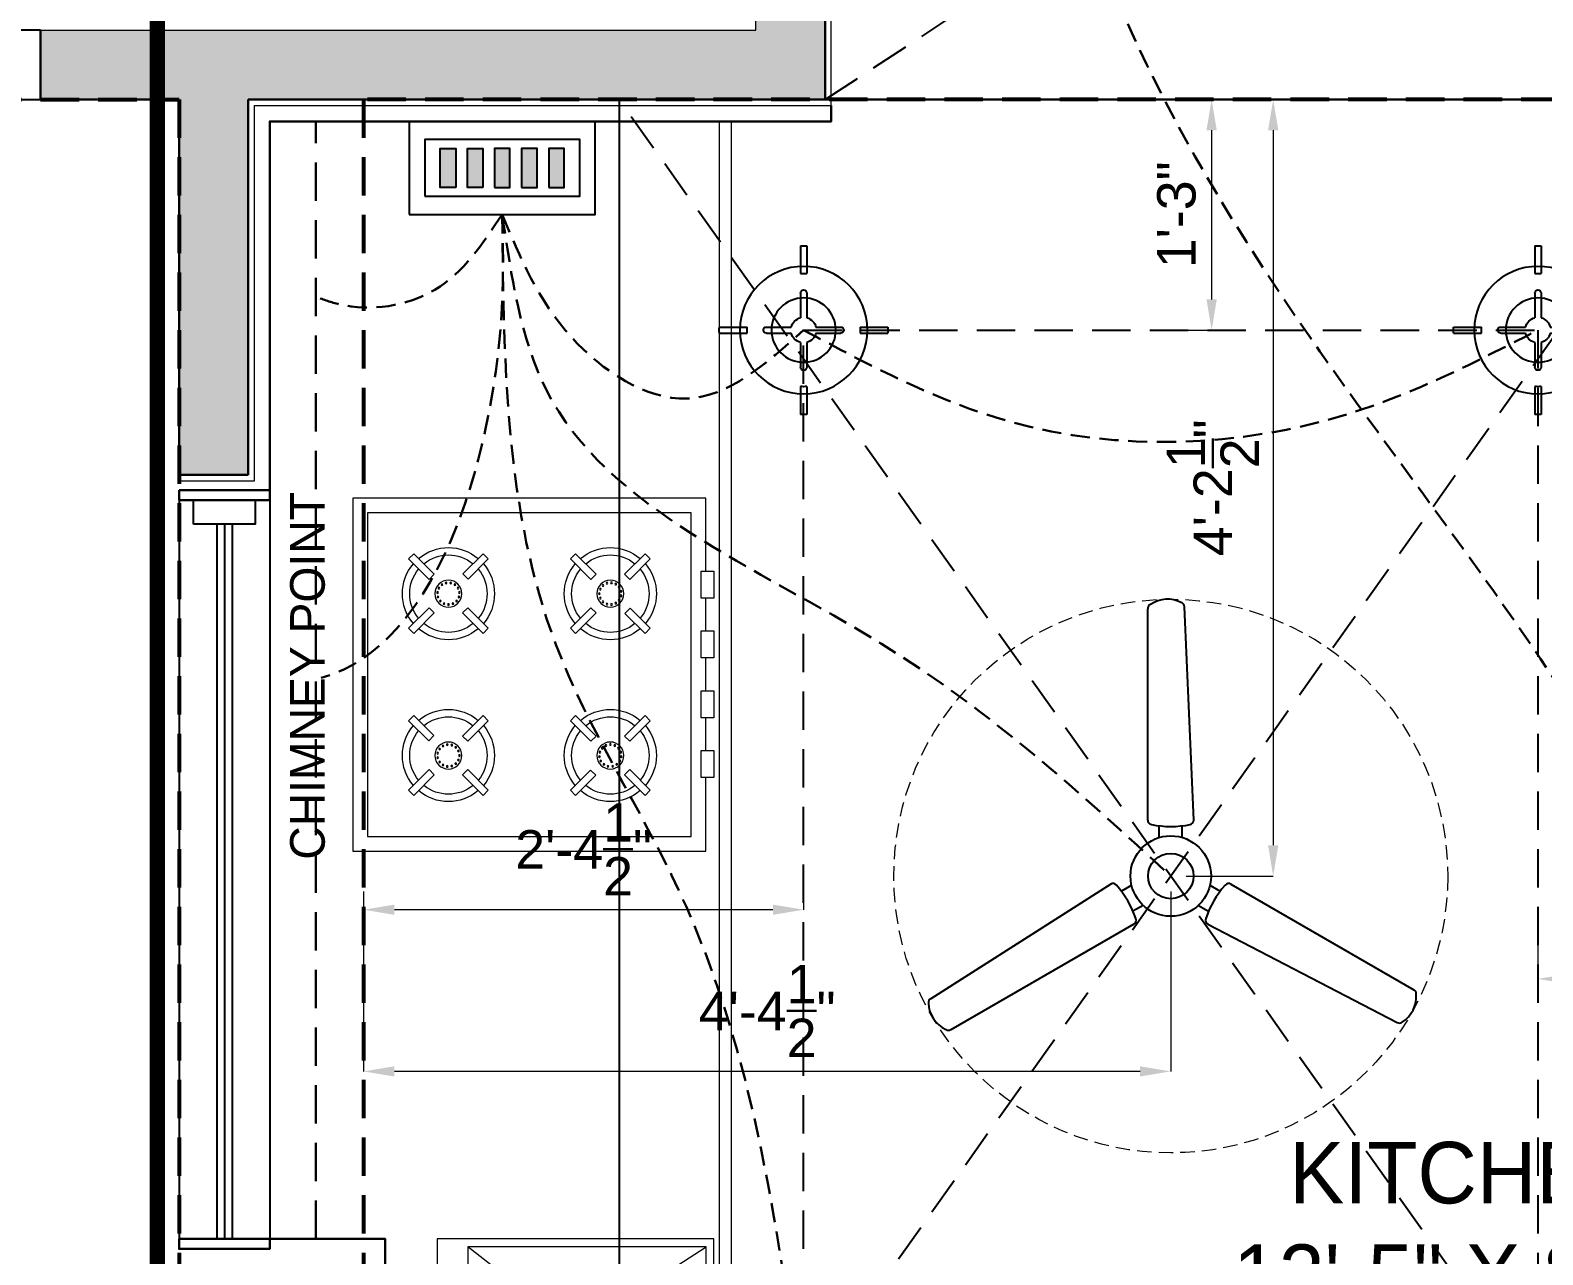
# Model space of a CAD drawing. Header units: inches. Extents: x 50354 to 53215, y -7830 to -6529.
# Drawn here: x 52882.3 to 52980.6, y -6910.7 to -6831.1 of the extents above; entities that cross this region are included whole.
import ezdxf

# ---------------------------------------------------------------- set-up
doc = ezdxf.new("R2010")
doc.units = ezdxf.units.IN
doc.header["$MEASUREMENT"] = 0
doc.header["$PDMODE"] = 2
for name, pattern in [('DASHED', [0.75, 0.5, -0.25]), ('DASHED2', [0.375, 0.25, -0.125]), ('HIDDEN', [0.375, 0.25, -0.125]), ('HIDDEN2', [0.1875, 0.125, -0.0625])]:
    doc.linetypes.add(name, pattern=pattern)
for name, color, linetype in [('A-ST-02 HATCH', 7, 'Continuous'), ('BEAM', 6, 'DASHED'), ('CEILING', 7, 'Continuous'), ('CILINNG', 3, 'Continuous'), ('ELE. TEXT', 7, 'Continuous'), ('electriacl', 20, 'Continuous'), ('ELETRICAL', 6, 'Continuous'), ('granite', 16, 'Continuous'), ('TEXT', 7, 'Continuous'), ('WINDOW', 5, 'Continuous')]:
    doc.layers.add(name, color=color, linetype=linetype)
for name, color, linetype, lineweight in [('DIM', 7, 'Continuous', 18), ('INTEROR', 252, 'Continuous', 20), ('wall', 7, 'Continuous', 30)]:
    doc.layers.add(name, color=color, linetype=linetype, lineweight=lineweight)
doc.layers.add('FUNITURE', color=7, linetype='Continuous', lineweight=15, true_color=0x7d7673)
doc.styles.add('ARIAL', font='arial.ttf')
doc.styles.get("Standard").update_dxf_attribs({"font": 'ARLRDBD.TTF', "height": 3})
doc.dimstyles.new('dim01', dxfattribs={"dimtxt": 5.5, "dimasz": 4, "dimexe": 0, "dimexo": 1, "dimgap": 1, "dimtad": 1, "dimzin": 3, "dimdsep": 46, "dimlunit": 4, "dimtxsty": 'ARIAL', "dimblk": 'ARCHTICK', "dimcen": 4, "dimclrd": 250, "dimclre": 252, "dimclrt": 1, "dimadec": 0, "dimazin": 0, "dimtfac": 1, "dimtix": 1, "dimtmove": 2, "dimatfit": 3, "dimldrblk": 'ARCHTICK', "dimfxl": 1, "dimtolj": 1, "dimtzin": 0, "dimlwd": -1, "dimlwe": -1, "dimarcsym": 0})

# ---------------------------------------------------------------- blocks, each defined once
blk = doc.blocks.new('HOBB')
for points in [[(-24, 7.03), (-24, 12), (0, 12), (0, -12), (-24, -12), (-24, -7)], [(-24, 2.97), (-24, 5.19)], [(-24, -1.1), (-24, 1.13)], [(-24, -5.16), (-24, -2.94)]]:
    blk.add_lwpolyline(points)
for points in [[(-23, -11), (-23, 11), (-1, 11), (-1, -11)], [(-18.46, 6.82), (-18.82, 6.47), (-20.21, 7.86), (-19.86, 8.21)], [(-16.18, 6.47), (-16.54, 6.82), (-15.14, 8.21), (-14.79, 7.86)], [(-7.49, 6.85), (-7.84, 6.49), (-9.21, 7.86), (-8.86, 8.21)], [(-5.18, 6.47), (-5.54, 6.82), (-4.14, 8.21), (-3.79, 7.86)], [(-23.67, 7.03), (-24.54, 7.03), (-24.54, 5.19), (-23.67, 5.19)], [(-18.84, 4.51), (-18.49, 4.16), (-19.86, 2.79), (-20.21, 3.15)], [(-16.54, 4.19), (-16.18, 4.54), (-14.79, 3.15), (-15.14, 2.79)], [(-7.82, 4.54), (-7.46, 4.19), (-8.86, 2.79), (-9.21, 3.15)], [(-5.54, 4.19), (-5.18, 4.54), (-3.79, 3.15), (-4.14, 2.79)], [(-23.67, 2.97), (-24.54, 2.97), (-24.54, 1.13), (-23.67, 1.13)], [(-23.67, -1.1), (-24.54, -1.1), (-24.54, -2.94), (-23.67, -2.94)], [(-18.46, -4.18), (-18.82, -4.53), (-20.21, -3.14), (-19.86, -2.79)], [(-16.18, -4.53), (-16.54, -4.18), (-15.14, -2.79), (-14.79, -3.14)], [(-7.46, -4.18), (-7.82, -4.53), (-9.21, -3.14), (-8.86, -2.79)], [(-5.16, -4.51), (-5.51, -4.15), (-4.14, -2.79), (-3.79, -3.14)], [(-23.67, -5.16), (-24.54, -5.16), (-24.54, -7), (-23.67, -7)], [(-18.82, -6.46), (-18.46, -6.81), (-19.86, -8.21), (-20.21, -7.85)], [(-16.51, -6.84), (-16.16, -6.49), (-14.79, -7.85), (-15.14, -8.21)], [(-7.82, -6.46), (-7.46, -6.81), (-8.86, -8.21), (-9.21, -7.85)], [(-5.54, -6.81), (-5.18, -6.46), (-3.79, -7.85), (-4.14, -8.21)]]:
    blk.add_lwpolyline(points, close=True)
for centre, radius in [((-17.5, 5.5), 0.917), ((-17.87, 6.15), 0.0572), ((-17.58, 6.24), 0.0572), ((-17.27, 6.21), 0.0572), ((-6.5, 5.5), 0.917), ((-6.66, 6.23), 0.0572), ((-6.34, 6.23), 0.0572), ((-18.23, 5.66), 0.0572), ((-18.23, 5.35), 0.0572), ((-18.1, 5.94), 0.0572), ((-17, 6.06), 0.0572), ((-16.82, 5.81), 0.0572), ((-16.82, 5.2), 0.0572), ((-16.75, 5.5), 0.0572), ((-7.24, 5.58), 0.0572), ((-7.21, 5.27), 0.0572), ((-7.15, 5.88), 0.0572), ((-6.94, 6.11), 0.0572), ((-6.06, 6.11), 0.0572), ((-5.85, 5.88), 0.0572), ((-5.79, 5.27), 0.0572), ((-5.76, 5.58), 0.0572), ((-18.1, 5.06), 0.0572), ((-17.87, 4.86), 0.0572), ((-17.58, 4.76), 0.0572), ((-17.27, 4.79), 0.0572), ((-17, 4.95), 0.0572), ((-7.05, 5), 0.0572), ((-6.8, 4.82), 0.0572), ((-6.5, 4.76), 0.0572), ((-6.2, 4.82), 0.0572), ((-5.95, 5), 0.0572), ((-17.5, -5.5), 0.917), ((-18.05, -5), 0.0572), ((-17.8, -4.82), 0.0572), ((-17.5, -4.75), 0.0572), ((-17.2, -4.82), 0.0572), ((-16.95, -5), 0.0572), ((-6.5, -5.5), 0.917), ((-7.18, -5.19), 0.0572), ((-7, -4.94), 0.0572), ((-6.73, -4.79), 0.0572), ((-6.42, -4.76), 0.0572), ((-6.13, -4.85), 0.0572), ((-5.9, -5.06), 0.0572), ((-18.24, -5.58), 0.0572), ((-18.21, -5.27), 0.0572), ((-18.15, -5.87), 0.0572), ((-17.94, -6.1), 0.0572), ((-17.06, -6.1), 0.0572), ((-16.85, -5.87), 0.0572), ((-16.79, -5.27), 0.0572), ((-16.76, -5.58), 0.0572), ((-7.25, -5.5), 0.0572), ((-7.18, -5.8), 0.0572), ((-7, -6.05), 0.0572), ((-6.73, -6.21), 0.0572), ((-6.13, -6.14), 0.0572), ((-5.9, -5.94), 0.0572), ((-5.77, -5.34), 0.0572), ((-5.77, -5.65), 0.0572), ((-17.66, -6.23), 0.0572), ((-17.34, -6.23), 0.0572), ((-6.42, -6.24), 0.0572)]:
    blk.add_circle(centre, radius)
for centre, radius, start, end in [((-17.5, 5.5), 3.13, 49.5788, 130.4212), ((-6.5, 5.5), 3.13, 49.5788, 130.4212), ((-17.5, 5.5), 3.13, 139.5788, 220.4212), ((-17.5, 5.5), 2.63, 50.4512, 129.5488), ((-17.5, 5.5), 3.13, 319.5788, 40.4212), ((-6.5, 5.5), 3.13, 139.5788, 220.4212), ((-6.5, 5.5), 2.63, 50.4512, 129.5488), ((-6.5, 5.5), 3.13, 319.5788, 40.4212), ((-17.5, 5.5), 2.63, 140.4512, 219.5488), ((-17.5, 5.5), 2.63, 320.4512, 39.5488), ((-6.5, 5.5), 2.63, 140.4512, 219.5488), ((-6.5, 5.5), 2.63, 320.4512, 39.5488), ((-17.5, 5.5), 3.13, 229.5788, 310.4212), ((-17.5, 5.5), 2.63, 230.4512, 309.5488), ((-6.5, 5.5), 3.13, 229.5788, 310.4212), ((-6.5, 5.5), 2.63, 230.4512, 309.5488), ((-17.5, -5.5), 3.13, 49.5788, 130.4212), ((-17.5, -5.5), 2.63, 50.4512, 129.5488), ((-6.5, -5.5), 3.13, 49.5788, 130.4212), ((-6.5, -5.5), 2.63, 50.4512, 129.5488), ((-17.5, -5.5), 3.13, 139.5788, 220.4212), ((-17.5, -5.5), 2.63, 140.4512, 219.5488), ((-17.5, -5.5), 2.63, 320.4512, 39.5488), ((-17.5, -5.5), 3.13, 319.5788, 40.4212), ((-6.5, -5.5), 3.13, 139.5788, 220.4212), ((-6.5, -5.5), 2.63, 140.4512, 219.5488), ((-6.5, -5.5), 2.63, 320.4512, 39.5488), ((-6.5, -5.5), 3.13, 319.5788, 40.4212), ((-17.5, -5.5), 3.13, 229.5788, 310.4212), ((-17.5, -5.5), 2.63, 230.4512, 309.5488), ((-6.5, -5.5), 3.13, 229.5788, 310.4212), ((-6.5, -5.5), 2.63, 230.4512, 309.5488)]:
    blk.add_arc(centre, radius, start, end)
blk = doc.blocks.new('A$Cbd0489d8')
at = {"layer": 'INTEROR'}
for p, q in [((17.072, 9.371), (0.5, 16)), ((18.618, 9.786), (23.5, 16)), ((17.1, 8.563), (0.5, 0.5)), ((18.543, 8.16), (23.5, 0.5))]:
    blk.add_line(p, q, dxfattribs=at)
for points in [[(24, 18), (0, 18), (0, 0), (24, 0)], [(23.5, 16), (0.5, 16), (0.5, 0.5), (23.5, 0.5)]]:
    blk.add_lwpolyline(points, close=True, dxfattribs=at)
blk.add_circle((18, 9), 1, dxfattribs=at)
blk = doc.blocks.new('A$C0986755B')
for p, q in [((3.21, 4.16), (19.07, 13.32)), ((-3.21, 4.16), (-19.62, 12.7)), ((5.21, 0.7), (20.81, 10.64)), ((-5.21, 0.7), (-21.07, 9.86)), ((-2.39, 2.54), (-3.28, 3.05)), ((2.39, 2.54), (3.28, 3.05)), ((-3.39, 0.8), (-4.28, 1.32)), ((3.39, 0.8), (4.28, 1.32)), ((-1, -3.34), (-1, -4.36)), ((1, -3.34), (1, -4.36)), ((-2, -4.86), (-1.19, -23.34)), ((2, -4.86), (2, -23.18))]:
    blk.add_line(p, q)
at = {"linetype": 'HIDDEN2', "lineweight": 5, "ltscale": 10}
blk.add_circle((0, 0), 24, dxfattribs=at)
for radius in [3.49, 1.97]:
    blk.add_circle((0, 0), radius)
for centre, radius, start, end in [((19.27, 12.97), 0.4, 53.8978, 120), ((18.34, 10.9), 2.67, 2.7407, 64.0788), ((-18.61, 10.43), 2.67, 122.7407, 184.0788), ((-19.82, 12.35), 0.4, 60, 126.1022), ((20.61, 10.98), 0.4, 300, 6.1022), ((-20.87, 10.2), 0.4, 173.8978, 240), ((-3.41, 3.82), 0.4, 341.4807, 60), ((3.41, 3.82), 0.4, 120, 198.5193), ((-11.03, 6.37), 8.44, 318.5193, 341.4807), ((11.03, 6.37), 8.44, 198.5193, 221.4807), ((-5.01, 1.05), 0.4, 240, 318.5193), ((5.01, 1.05), 0.4, 221.4807, 300), ((-1.6, -4.86), 0.4, 101.4807, 180), ((0, -12.74), 8.44, 78.5193, 101.4807), ((1.6, -4.86), 0.4, 0, 78.5193), ((-0.79, -23.34), 0.4, 180, 246.1022), ((0.27, -21.33), 2.67, 242.7407, 304.0788), ((1.6, -23.18), 0.4, 293.8978, 0)]:
    blk.add_arc(centre, radius, start, end)
blk = doc.blocks.new('A$C5F573D35')
at = {"color": 1}
for p, q in [((-0.201, 5.483), (-0.201, 3.672)), ((0.201, 5.483), (0.201, 3.672)), ((-0.201, 2.413), (-0.201, 0.802)), ((0.201, 2.413), (0.201, 0.802)), ((-3.672, 0.201), (-5.483, 0.201)), ((-0.802, 0.201), (-2.413, 0.201)), ((2.413, 0.201), (0.802, 0.201)), ((5.483, 0.201), (3.672, 0.201)), ((-3.672, -0.201), (-5.483, -0.201)), ((-0.802, -0.201), (-2.413, -0.201)), ((-0.201, -0.802), (-0.201, -2.413)), ((0.201, -0.802), (0.201, -2.413)), ((2.413, -0.201), (0.802, -0.201)), ((5.483, -0.201), (3.672, -0.201)), ((-0.201, -3.672), (-0.201, -5.483)), ((0.201, -3.672), (0.201, -5.483))]:
    blk.add_line(p, q, dxfattribs=at)
for radius in [4.146, 2.092]:
    blk.add_circle((0, 0), radius, dxfattribs=at)
for centre, radius, start, end in [((0, 0), 5.483, 87.90335, 92.09665), ((0, 0), 3.678, 86.87322, 93.12678), ((0, 2.413), 0.201, 360, 180), ((0, 0), 5.483, 177.90335, 182.09665), ((0, 0), 3.678, 176.87322, 183.12678), ((-2.413, 0), 0.201, 90, 270), ((0, 0), 0.827, 104.03641, 165.96359), ((0, 0), 0.827, 14.03641, 75.96359), ((2.413, 0), 0.201, 270, 90), ((0, 0), 3.678, 356.87322, 3.12678), ((0, 0), 5.483, 357.90335, 2.09665), ((0, 0), 0.827, 194.03641, 255.96359), ((0, 0), 0.827, 284.03641, 345.96359), ((0, -2.413), 0.201, 180, 0), ((0, 0), 3.678, 266.87322, 273.12678), ((0, 0), 5.483, 267.90335, 272.09665)]:
    blk.add_arc(centre, radius, start, end, dxfattribs=at)
blk = doc.blocks.new('*D892')
at = {"layer": 'Defpoints', "color": 0, "transparency": 16777216}
for p in [(52956.717, -6835.55), (52956.467, -6850.55), (52959.123, -6850.55)]:
    blk.add_point(p, dxfattribs=at)
at = {"layer": 'DIM', "color": 252, "transparency": 16777216}
for p, q in [((52957.717, -6835.55), (52959.123, -6835.55)), ((52957.467, -6850.55), (52959.123, -6850.55))]:
    blk.add_line(p, q, dxfattribs=at)
at = {"layer": 'DIM', "transparency": 16777216}
blk.add_line((52959.123, -6837.55), (52959.123, -6848.55), dxfattribs=at)
for points in [[(52958.79, -6837.55), (52959.456, -6837.55), (52959.123, -6835.55)], [(52958.79, -6848.55), (52959.456, -6848.55), (52959.123, -6850.55)]]:
    blk.add_solid(points, dxfattribs=at)
at = {"layer": 'DIM', "color": 1, "lineweight": 30, "transparency": 16777216, "insert": (52956.846, -6843.05), "char_height": 2.5, "attachment_point": 5, "rotation": 90, "style": 'ARIAL'}
blk.add_mtext('\\A1;1\'-3"', dxfattribs=at)
blk = doc.blocks.new('_ArchTick')
at = {"color": 0, "linetype": 'ByBlock', "const_width": 0.15}
blk.add_lwpolyline([(-0.5, -0.5), (0.5, 0.5)], dxfattribs=at)
blk = doc.blocks.new('*D893')
at = {"layer": 'Defpoints', "color": 0, "transparency": 16777216}
for p in [(52904.002, -6886.05), (52932.602, -6886.05), (52904.002, -6888.239)]:
    blk.add_point(p, dxfattribs=at)
at = {"layer": 'DIM', "color": 252, "transparency": 16777216}
for p, q in [((52904.002, -6887.05), (52904.002, -6888.239)), ((52932.602, -6887.05), (52932.602, -6888.239))]:
    blk.add_line(p, q, dxfattribs=at)
at = {"layer": 'DIM', "transparency": 16777216}
blk.add_line((52930.602, -6888.239), (52906.002, -6888.239), dxfattribs=at)
for points in [[(52906.002, -6887.905), (52906.002, -6888.572), (52904.002, -6888.239)], [(52930.602, -6887.905), (52930.602, -6888.572), (52932.602, -6888.239)]]:
    blk.add_solid(points, dxfattribs=at)
at = {"layer": 'DIM', "color": 1, "lineweight": 30, "transparency": 16777216, "insert": (52918.302, -6884.312), "char_height": 2.5, "attachment_point": 5, "style": 'ARIAL'}
blk.add_mtext('\\A1;2\'-4{\\H1x;\\S1/2;}"', dxfattribs=at)
blk = doc.blocks.new('*D876')
at = {"layer": 'Defpoints', "color": 0, "transparency": 16777216}
for p in [(52904.002, -6886.05), (52956.467, -6886.05), (52904.002, -6898.751)]:
    blk.add_point(p, dxfattribs=at)
at = {"layer": 'DIM', "color": 252, "transparency": 16777216}
for p, q in [((52904.002, -6887.05), (52904.002, -6898.751)), ((52956.467, -6887.05), (52956.467, -6898.751))]:
    blk.add_line(p, q, dxfattribs=at)
at = {"layer": 'DIM', "transparency": 16777216}
blk.add_line((52954.467, -6898.751), (52906.002, -6898.751), dxfattribs=at)
for points in [[(52906.002, -6898.418), (52906.002, -6899.085), (52904.002, -6898.751)], [(52954.467, -6898.418), (52954.467, -6899.085), (52956.467, -6898.751)]]:
    blk.add_solid(points, dxfattribs=at)
at = {"layer": 'DIM', "color": 1, "lineweight": 30, "transparency": 16777216, "insert": (52930.235, -6894.824), "char_height": 2.5, "attachment_point": 5, "style": 'ARIAL'}
blk.add_mtext('\\A1;4\'-4{\\H1x;\\S1/2;}"', dxfattribs=at)
blk = doc.blocks.new('*D877')
at = {"layer": 'Defpoints', "color": 0, "transparency": 16777216}
for p in [(52956.467, -6835.55), (52956.467, -6886.05), (52963.124, -6886.05)]:
    blk.add_point(p, dxfattribs=at)
at = {"layer": 'DIM', "color": 252, "transparency": 16777216}
for p, q in [((52957.467, -6835.55), (52963.124, -6835.55)), ((52957.467, -6886.05), (52963.124, -6886.05))]:
    blk.add_line(p, q, dxfattribs=at)
at = {"layer": 'DIM', "transparency": 16777216}
blk.add_line((52963.124, -6837.55), (52963.124, -6884.05), dxfattribs=at)
for points in [[(52962.791, -6837.55), (52963.458, -6837.55), (52963.124, -6835.55)], [(52962.791, -6884.05), (52963.458, -6884.05), (52963.124, -6886.05)]]:
    blk.add_solid(points, dxfattribs=at)
at = {"layer": 'DIM', "color": 1, "lineweight": 30, "transparency": 16777216, "insert": (52959.197, -6860.8), "char_height": 2.5, "attachment_point": 5, "rotation": 90, "style": 'ARIAL'}
blk.add_mtext('\\A1;4\'-2{\\H1x;\\S1/2;}"', dxfattribs=at)
blk = doc.blocks.new('*D861')
at = {"layer": 'Defpoints', "color": 0, "transparency": 16777216}
for p in [(52980.332, -6887.868), (53053.002, -6887.868), (53053.002, -6892.738)]:
    blk.add_point(p, dxfattribs=at)
at = {"layer": 'DIM', "color": 252, "transparency": 16777216}
for p, q in [((52980.332, -6888.868), (52980.332, -6892.738)), ((53053.002, -6888.868), (53053.002, -6892.738))]:
    blk.add_line(p, q, dxfattribs=at)
at = {"layer": 'DIM', "transparency": 16777216}
blk.add_line((52982.332, -6892.738), (53051.002, -6892.738), dxfattribs=at)
for points in [[(52982.332, -6892.405), (52982.332, -6893.072), (52980.332, -6892.738)], [(53051.002, -6892.405), (53051.002, -6893.072), (53053.002, -6892.738)]]:
    blk.add_solid(points, dxfattribs=at)
at = {"layer": 'DIM', "color": 1, "lineweight": 30, "transparency": 16777216, "insert": (53016.667, -6888.79), "char_height": 2.5, "attachment_point": 5, "style": 'ARIAL'}
blk.add_mtext('\\A1;6\'-0{\\H1x;\\S1/2;}"', dxfattribs=at)
blk = doc.blocks.new('A$C098C3DE6')
h = blk.add_hatch(color=252)
h.paths.add_polyline_path([(4.5, 3.22), (3, 3.22), (3, -0.54), (4.5, -0.54)])
h.paths.add_polyline_path([(7.12, 3.22), (5.62, 3.22), (5.62, -0.54), (7.12, -0.54)])
h.paths.add_polyline_path([(9.75, 3.22), (8.25, 3.22), (8.25, -0.54), (9.75, -0.54)])
h.paths.add_polyline_path([(10.87, -0.54), (12.37, -0.54), (12.37, 3.22), (10.87, 3.22)])
h.paths.add_polyline_path([(15, 3.22), (13.5, 3.22), (13.5, -0.54), (15, -0.54)])
for points in [[(18, 5.84), (0, 5.84), (0, -3.16), (18, -3.16)], [(16.5, 4.09), (1.5, 4.09), (1.5, -1.41), (16.5, -1.41)], [(4.5, 3.22), (3, 3.22), (3, -0.54), (4.5, -0.54)], [(7.12, 3.22), (5.62, 3.22), (5.62, -0.54), (7.12, -0.54)], [(9.75, 3.22), (8.25, 3.22), (8.25, -0.54), (9.75, -0.54)], [(10.87, 3.22), (12.37, 3.22), (12.37, -0.54), (10.87, -0.54)], [(13.5, 3.22), (15, 3.22), (15, -0.54), (13.5, -0.54)]]:
    blk.add_lwpolyline(points, close=True)
blk = doc.blocks.new('A$C2A2F43BF')
at = {"layer": 'ELETRICAL', "xscale": 0.8240838502533734, "yscale": 0.8240838502533734, "zscale": 0.8240838502533734}
blk.add_blockref('A$C098C3DE6', (-2.88, 0.78), dxfattribs=at)

msp = doc.modelspace()

# ---------------------------------------------------------------- hatches: boundary and pattern name
at = {"layer": 'A-ST-02 HATCH', "ltscale": 5, "true_color": 0x636466, "transparency": 33554687}
h = msp.add_hatch(color=251, dxfattribs=at)
h.dxf.hatch_style = 1
h.paths.add_polyline_path([(52974.50219, -6622.55013), (53028.50219, -6622.55013), (53028.50219, -6646.55013), (53033.00219, -6646.55013), (53033.00219, -6618.05013), (52911.50219, -6618.05013), (52911.50219, -6646.55013), (52916.00219, -6646.55013), (52916.00219, -6622.55013), (52970.00219, -6622.55013), (52970.00219, -6783.05013), (52974.50219, -6783.05013)])
h.paths.add_polyline_path([(53177.50219, -6939.55013), (53173.00219, -6939.55013), (53173.00219, -7070.05013), (53023.00219, -7070.05013), (53023.00219, -7079.05013), (53177.50219, -7079.05013)])
h.paths.add_polyline_path([(52981.00219, -6939.55013), (52976.50219, -6939.55013), (52976.50219, -7079.05013), (52981.00219, -7079.05013)])
h.paths.add_polyline_path([(52976.50219, -6992.05013), (52952.50219, -6992.05013), (52952.50219, -6996.55013), (52976.50219, -6996.55013)])
h.paths.add_polyline_path([(52976.50219, -7074.55013), (52952.50219, -7074.55013), (52952.50219, -7079.05013), (52976.50219, -7079.05013)])
h.paths.add_polyline_path([(52896.50219, -6917.55013), (52892.00219, -6917.55013), (52892.00219, -6944.05013), (52946.50219, -6944.05013), (52946.50219, -6939.55013), (52896.50219, -6939.55013)])
h.paths.add_polyline_path([(53057.50219, -6835.55013), (53099.00219, -6835.55013), (53099.00219, -6819.05013), (53094.50219, -6819.05013), (53094.50219, -6831.05013), (53015.00219, -6831.05013), (53015.00219, -6813.05013), (53010.50219, -6813.05013), (53010.50219, -6835.55013), (53053.00219, -6835.55013), (53053.00219, -6944.05013), (53069.50219, -6944.05013), (53069.50219, -6939.55013), (53057.50219, -6939.55013)])
h.paths.add_polyline_path([(52934.00219, -6778.55013), (52929.50219, -6778.55013), (52929.50219, -6831.05013), (52883.00219, -6831.05013), (52883.00219, -6835.55013), (52892.00219, -6835.55013), (52892.00219, -6859.95013), (52896.50219, -6859.95013), (52896.50219, -6835.55013), (52934.00219, -6835.55013)])
h.paths.add_polyline_path([(53099.00219, -6642.05013), (53094.50219, -6642.05013), (53094.50219, -6778.55013), (53010.50219, -6778.55013), (53010.50219, -6783.05013), (53094.50219, -6783.05013), (53094.50219, -6795.05013), (53099.00219, -6795.05013), (53099.00219, -6783.05013)])
h.paths.add_polyline_path([(52845.50219, -6642.05013), (52845.50219, -6831.05013), (52836.50219, -6831.05013), (52836.50219, -6835.55013), (52859.00219, -6835.55013), (52859.00219, -6831.05013), (52850.00219, -6831.05013), (52850.00219, -6783.05013), (52899.50219, -6783.05013), (52899.50219, -6778.55013), (52850.00219, -6778.55013), (52850.00219, -6642.05013)])

# ---------------------------------------------------------------- linework, layer by layer
at = {"ltscale": 20}
for p, q in [((52892.00219, -6861.60013), (52892.00219, -6909.65013)), ((52897.90219, -6861.60013), (52897.90219, -6909.65013))]:
    msp.add_line(p, q, dxfattribs=at)
msp.add_lwpolyline([(52892.95219, -6863.17521), (52892.95219, -6861.60013), (52896.95219, -6861.60013), (52896.95219, -6863.17521)], close=True, dxfattribs=at)
at = {"layer": 'BEAM', "color": 240, "lineweight": 53, "ltscale": 5, "true_color": 0xed1f24}
msp.add_lwpolyline([(52826.75219, -6835.55013), (52892.00219, -6835.55013), (52892.00219, -6944.05013), (52976.50219, -6944.05013), (52976.50219, -7079.05013), (53177.50219, -7079.05013), (53177.50219, -6936.55013), (53057.50219, -6936.55013), (53057.50219, -6835.55013), (53099.00219, -6835.55013), (53099.00219, -6642.05013), (52976.75219, -6642.05013), (52976.75219, -6618.05013), (52967.75219, -6618.05013), (52967.75219, -6642.05013), (52843.25219, -6642.05013), (52843.25219, -6826.55013), (52826.75219, -6826.55013)], dxfattribs=at)
msp.add_lwpolyline([(52904.00219, -6936.55013), (53053.00219, -6936.55013), (53053.00219, -6835.55013), (52904.00219, -6835.55013)], close=True, dxfattribs=at)
at = {"layer": 'CEILING', "ltscale": 5}
msp.add_lwpolyline([(52934.00219, -6835.55013), (53010.50219, -6835.55013), (53010.50221, -6785.57008), (52934.00221, -6785.57008)], close=True, dxfattribs=at)
at = {"layer": 'CEILING'}
msp.add_lwpolyline([(52920.60219, -6835.55013), (52920.60219, -6936.55013), (53024.33219, -6936.55013), (53024.33219, -6865.05013), (52992.33219, -6865.05013), (52992.33219, -6835.55013)], close=True, dxfattribs=at)
at = {"layer": 'CILINNG', "color": 2, "linetype": 'HIDDEN', "lineweight": 30, "ltscale": 10}
msp.add_lwpolyline([(52900.90219, -6909.65013), (52900.90219, -6836.97758)], dxfattribs=at)
at = {"layer": 'electriacl', "color": 6, "linetype": 'HIDDEN2', "lineweight": 30, "ltscale": 10, "const_width": 1}
msp.add_lwpolyline([(52890.59726, -6774.05013), (52890.59726, -6956.09948)], dxfattribs=at)
at = {"layer": 'electriacl', "color": 187, "linetype": 'HIDDEN2', "lineweight": 30, "ltscale": 10, "true_color": 0x4a328b}
for points in [[(53029.00219, -7085.0937), (53019.7076, -7092.81997), (53009.74618, -7094.32086), (53001.10212, -7018.82022), (52995.29782, -6943.07691), (52992.33219, -6895.46464), (52971.19599, -6858.9184), (52952.9898, -6829.09894), (52941.87086, -6811.88423), (52934.40219, -6810.02513)], [(52913.00991, -6843.02115), (52908.62579, -6847.92706), (52902.41643, -6848.86879), (52900.90219, -6848.38919)], [(52913.00991, -6843.02115), (52917.5, -6851), (52925, -6855), (52932.60219, -6850.55013)], [(52913.00991, -6843.02115), (52916.5, -6871), (52924.5, -6887), (52932.60219, -6921.55013)], [(52913.00991, -6843.02115), (52915.88369, -6854.44841), (52937.65778, -6870.9431), (52956.46719, -6886.05013)], [(52932.60219, -6850.55013), (52946, -6856.5), (52968, -6856), (52980.33219, -6850.55013)]]:
    msp.add_spline(points, degree=3, dxfattribs=at)
msp.add_open_spline([(52913.00991, -6843.02115), (52913.05573, -6844.84383), (52913.31554, -6855.17748), (52909.15643, -6871.01005), (52901.2316, -6873.16428)], degree=3, knots=[0, 0, 0, 0, 5.63909845, 31.97088428, 31.97088428, 31.97088428, 31.97088428], dxfattribs=at)
at = {"layer": 'ELETRICAL', "color": 7, "linetype": 'DASHED2', "ltscale": 10, "true_color": 0xffffff}
for p, q in [((52992.33219, -6936.55013), (52920.60219, -6835.55013)), ((52992.33219, -6835.55013), (52920.60219, -6936.55013))]:
    msp.add_line(p, q, dxfattribs=at)
at = {"layer": 'ELETRICAL', "color": 7, "linetype": 'DASHED2', "ltscale": 10}
msp.add_lwpolyline([(52934.00219, -6835.55013), (53010.50221, -6785.57008)], dxfattribs=at)
msp.add_lwpolyline([(52932.60219, -6850.55013), (52980.33219, -6850.55013), (52980.33219, -6921.55013), (52932.60219, -6921.55013)], close=True, dxfattribs=at)
at = {"layer": 'FUNITURE', "ltscale": 20}
for points in [[(52899.50219, -6783.05013), (52850.00219, -6783.05013), (52850.00219, -6820.55013), (52868.75219, -6820.55013), (52868.75219, -6831.05013), (52929.50219, -6831.05013), (52929.50219, -6783.05013)], [(52892.00219, -6859.95013), (52892.00219, -6860.35013), (52896.90219, -6860.35013), (52896.90219, -6835.95013), (52934.40219, -6835.95013), (52934.40219, -6784.10013), (52935.05219, -6784.10013)]]:
    msp.add_lwpolyline(points, dxfattribs=at)
at = {"layer": 'granite', "lineweight": 30}
for points in [[(52892.00219, -6860.95013), (52892.00219, -6861.60013), (52897.90219, -6861.60013), (52897.90219, -6860.95013)], [(52892.00219, -6909.65013), (52892.00219, -6910.30013), (52897.90219, -6910.30013), (52897.90219, -6909.65013)]]:
    msp.add_lwpolyline(points, close=True, dxfattribs=at)
at = {"layer": 'INTEROR', "lineweight": 18}
for p, q in [((52927.12219, -6836.95013), (52927.12219, -6938.33539)), ((52927.90219, -6836.95013), (52927.90219, -6938.33539))]:
    msp.add_line(p, q, dxfattribs=at)
at = {"layer": 'wall', "ltscale": 20}
for p, q in [((52934.00219, -6778.55013), (52934.00219, -6835.55013)), ((52883.00219, -6835.55013), (52883.00219, -6831.05013)), ((52892.00219, -6835.55013), (52883.00219, -6835.55013)), ((52892.00219, -6835.55013), (52892.00219, -6859.95013)), ((52934.00219, -6835.55013), (52896.50219, -6835.55013)), ((52896.50219, -6835.55013), (52896.50219, -6859.95013)), ((52896.50219, -6859.95013), (52892.00219, -6859.95013))]:
    msp.add_line(p, q, dxfattribs=at)
at = {"layer": 'wall', "color": 3}
for points in [[(52897.90219, -6860.95013), (52897.90219, -6836.97758), (52934.40219, -6836.97758), (52934.40219, -6835.95013)], [(52927.90219, -6939.55013), (52927.90219, -6938.33539), (52905.40219, -6938.1597), (52905.40219, -6909.65013), (52897.90219, -6909.65013)]]:
    msp.add_lwpolyline(points, dxfattribs=at)
at = {"layer": 'WINDOW'}
for p, q in [((52894.45219, -6863.17521), (52894.45219, -6909.65013)), ((52894.95219, -6863.17521), (52894.95219, -6909.65013)), ((52895.45219, -6863.17521), (52895.45219, -6909.65013))]:
    msp.add_line(p, q, dxfattribs=at)
msp.add_lwpolyline([(52883.00219, -6831.05013), (52868.75219, -6831.05013), (52868.75219, -6835.55013), (52883.00219, -6835.55013)], close=True, dxfattribs=at)

# ---------------------------------------------------------------- block references
at = {"ltscale": 20, "rotation": 90}
msp.add_blockref('A$Cbd0489d8', (52926.77416, -6933.65013), dxfattribs=at)
at = {"layer": 'electriacl', "xscale": 0.8148539097295469, "yscale": 0.8148539097295469, "zscale": 0.8148539097295469, "rotation": 180}
msp.add_blockref('A$C2A2F43BF', (52916.70613, -6838.46837), dxfattribs=at)
at = {"layer": 'ELETRICAL', "ltscale": 8, "xscale": -1}
for p in [(52932.60219, -6850.55013), (52980.33219, -6850.55013)]:
    msp.add_blockref('A$C5F573D35', p, dxfattribs=at)
at = {"layer": 'ELETRICAL', "ltscale": 8, "xscale": 0.75, "yscale": 0.75, "zscale": 0.75, "rotation": 180}
msp.add_blockref('A$C0986755B', (52956.46719, -6886.05013), dxfattribs=at)
at = {"layer": 'INTEROR', "xscale": -0.9566910000015466, "yscale": 0.9566910000015466, "zscale": 0.9566910000015466}
msp.add_blockref('HOBB', (52903.29495, -6872.95013), dxfattribs=at)

# ---------------------------------------------------------------- texts
at = {"layer": 'ELE. TEXT', "color": 5, "ltscale": 7, "insert": (52899.22429, -6884.98524), "char_height": 2.25, "attachment_point": 1, "rotation": 90}
msp.add_mtext('{\\C5;CHIMNEY POINT}', dxfattribs=at)
at = {"layer": 'TEXT', "ltscale": 20, "insert": (52975.91546, -6908.6982), "char_height": 4, "attachment_point": 5}
msp.add_mtext_dynamic_manual_height_columns('KITCHEN \\P12\'-5" X 8\'-8"', width=33.6952649, gutter_width=1.15, heights=[0], dxfattribs=at)

# ---------------------------------------------------------------- dimensions: what is measured, and where the dimension line sits
at = {"layer": 'DIM', "color": 6, "lineweight": 30}
for base, p1, p2, picture, middle in [((52959.12316, -6850.55013), (52956.71719, -6835.55013), (52956.46719, -6850.55013), '*D892', (52956.84588, -6843.05013)), ((52963.12437, -6886.05013), (52956.46719, -6835.55013), (52956.46719, -6886.05013), '*D877', (52959.19748, -6860.80013))]:
    dim = msp.add_linear_dim(base=base, p1=p1, p2=p2, angle=90, dimstyle='dim01', override={"dimtxt": 2.5, "dimasz": 2, "dimdec": 1, "dimsah": 1, "dimclrd": 256, "dimfxl": 0.125}, dxfattribs=at)
    dim.commit()
    dim.dimension.update_dxf_attribs({"geometry": picture, "text_midpoint": middle})
for base, p1, p2, picture, middle in [((52904.00219, -6888.23867), (52932.60219, -6886.05013), (52904.00219, -6886.05013), '*D893', (52918.30219, -6884.31177)), ((53053.00219, -6892.73823), (52980.33219, -6887.86792), (53053.00219, -6887.86792), '*D861', (53016.66719, -6888.79002)), ((52904.00219, -6898.75127), (52956.46719, -6886.05013), (52904.00219, -6886.05013), '*D876', (52930.23469, -6894.82437))]:
    dim = msp.add_linear_dim(base=base, p1=p1, p2=p2, dimstyle='dim01', override={"dimtxt": 2.5, "dimasz": 2, "dimdec": 1, "dimsah": 1, "dimclrd": 256, "dimfxl": 0.125}, dxfattribs=at)
    dim.commit()
    dim.dimension.update_dxf_attribs({"geometry": picture, "text_midpoint": middle})

doc.saveas('drawing.dxf')
